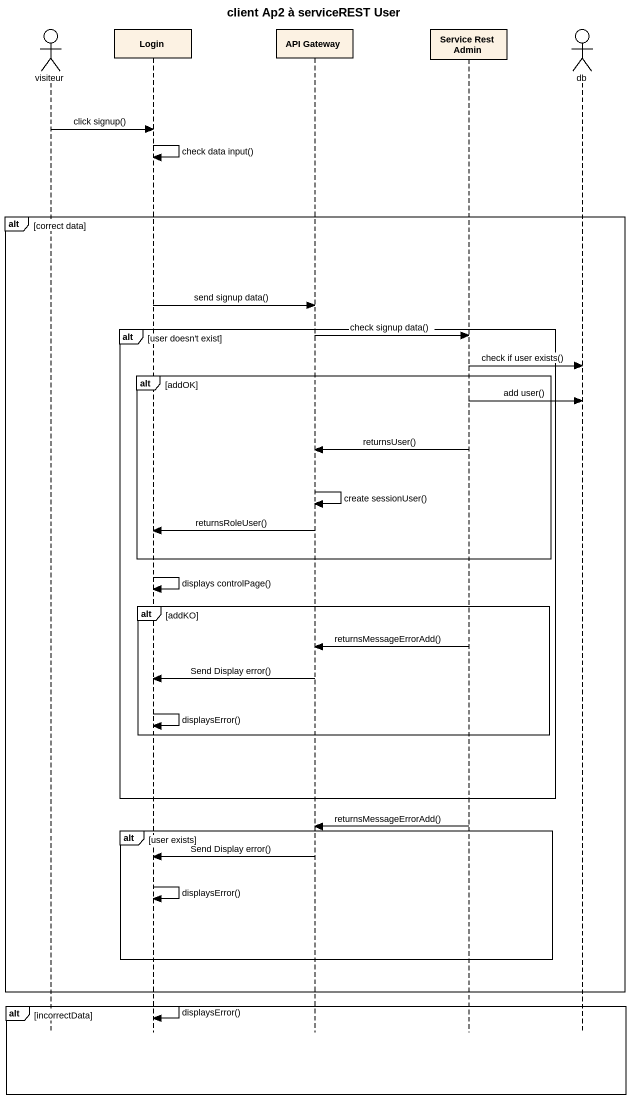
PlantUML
@startuml
title client Ap2 à serviceREST User
hide footbox
actor visiteur
participant Login
participant "API Gateway" as API_Gateway
participant "Service Rest Admin" as Service_Rest_Admin
actor db

visiteur -> Login : click signup()
Login -> Login : check data input()
alt correct data
  Login -> API_Gateway : send signup data()
  alt user doesn't exist
    API_Gateway -> Service_Rest_Admin : check signup data()
    Service_Rest_Admin -> db : check if user exists()
    alt addOK
      Service_Rest_Admin -> db : add user()
      Service_Rest_Admin -> API_Gateway : returnsUser()
      API_Gateway -> API_Gateway : create sessionUser()
      API_Gateway -> Login : returnsRoleUser()
    end
    Login -> Login : displays controlPage()
    alt addKO
      Service_Rest_Admin -> API_Gateway : returnsMessageErrorAdd()
      API_Gateway -> Login : Send Display error()
      Login -> Login : displaysError()
    end
  end
  Service_Rest_Admin -> API_Gateway : returnsMessageErrorAdd()
  alt user exists
    API_Gateway -> Login : Send Display error()
    Login -> Login : displaysError()
  end
end
alt incorrectData
  Login -> Login : displaysError()
end
@enduml
